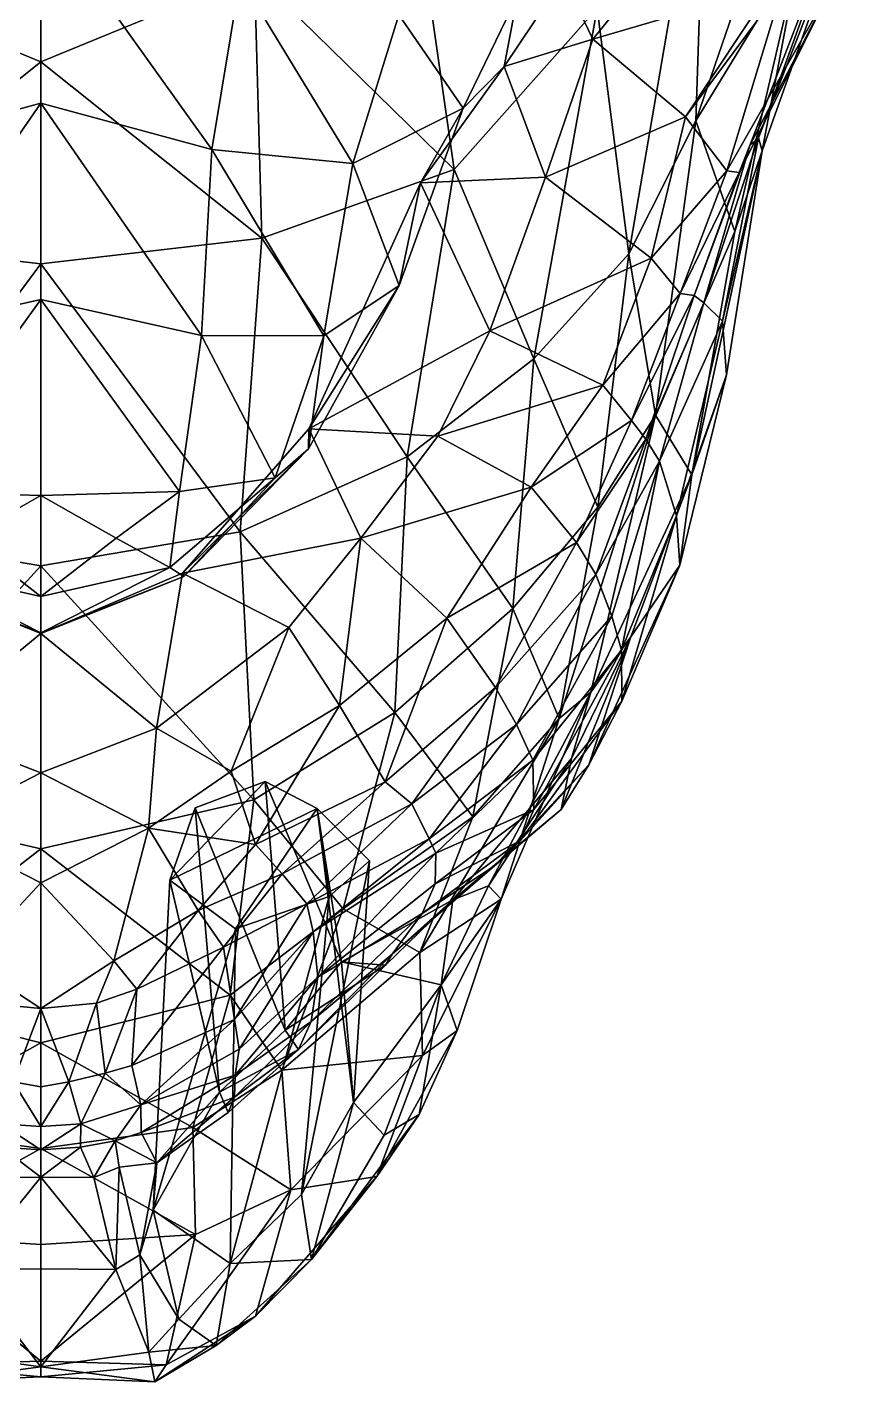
# Model space of a CAD drawing. Extents: x -0.63 to 0.63, y -0.8 to 0.34.
# Drawn here: x -0.0017 to 0.0971, y -0.8012 to -0.6389 of the extents above; entities that cross this region are included whole.
import ezdxf

# ---------------------------------------------------------------- set-up
doc = ezdxf.new("R2010")
doc.units = 0
doc.layers.add('BEAR_KDK$LWO', color=1, linetype='CONTINUOUS')

msp = doc.modelspace()

# ---------------------------------------------------------------- linework, layer by layer
at = {"layer": 'BEAR_KDK$LWO'}
for points in [[(0.07848, -0.65011, 2.27853), (0.09501, -0.60196, 2.29502), (0.07976, -0.61176, 2.32235)], [(0.09501, -0.60196, 2.29502), (0.07848, -0.65011, 2.27853), (0.09098, -0.62963, 2.25719)], [(0.07047, -0.66606, 2.29267), (0.07976, -0.61176, 2.32235), (0.06666, -0.63666, 2.33185)], [(0.07976, -0.61176, 2.32235), (0.07047, -0.66606, 2.29267), (0.07848, -0.65011, 2.27853)], [(-0.0256, -0.63252, 2.37055), (0, -0.64305, 2.36898), (0, -0.61657, 2.39638)], [(0, -0.64305, 2.36898), (0.0256, -0.63252, 2.37055), (0, -0.61657, 2.39638)], [(0.04951, -0.65594, 2.34093), (0.04422, -0.61883, 2.36656), (0.0256, -0.63252, 2.37055)], [(0.04951, -0.65594, 2.34093), (0.06666, -0.63666, 2.33185), (0.04422, -0.61883, 2.36656)], [(0.09684, -0.62232, 2.20963), (0.08494, -0.65307, 2.19293), (0.09511, -0.63344, 2.18501)], [(0.08598, -0.65215, 2.20596), (0.08494, -0.65307, 2.19293), (0.09684, -0.62232, 2.20963)], [(0.09707, -0.62377, 2.23706), (0.08598, -0.65215, 2.20596), (0.09684, -0.62232, 2.20963)], [(-0.02387, -0.63302, 2.12234), (0, -0.62486, 2.11706), (-0.02049, -0.65354, 2.12486)], [(0, -0.648, 2.12023), (-0.02049, -0.65354, 2.12486), (0, -0.62486, 2.11706)], [(0.02049, -0.65354, 2.12486), (0, -0.648, 2.12023), (0, -0.62486, 2.11706)], [(0, -0.62486, 2.11706), (0.02387, -0.63302, 2.12234), (0.02049, -0.65354, 2.12486)], [(0.08643, -0.65371, 2.23175), (0.08598, -0.65215, 2.20596), (0.09707, -0.62377, 2.23706)], [(0.08643, -0.65371, 2.23175), (0.09707, -0.62377, 2.23706), (0.09098, -0.62963, 2.25719)], [(0.08316, -0.66339, 2.24581), (0.09098, -0.62963, 2.25719), (0.07848, -0.65011, 2.27853)], [(0.08316, -0.66339, 2.24581), (0.08643, -0.65371, 2.23175), (0.09098, -0.62963, 2.25719)], [(-0.0256, -0.63252, 2.37055), (-0.02648, -0.66416, 2.34719), (0, -0.64305, 2.36898)], [(0.02648, -0.66416, 2.34719), (0.0256, -0.63252, 2.37055), (0, -0.64305, 2.36898)], [(0.02049, -0.65354, 2.12486), (0.02387, -0.63302, 2.12234), (0.03739, -0.65522, 2.13281)], [(0.02387, -0.63302, 2.12234), (0.04289, -0.63743, 2.12994), (0.03739, -0.65522, 2.13281)], [(0.02648, -0.66416, 2.34719), (0.04951, -0.65594, 2.34093), (0.0256, -0.63252, 2.37055)], [(0.05552, -0.6436, 2.15042), (0.06261, -0.63297, 2.14661), (0.06614, -0.64034, 2.15226)], [(0.0571, -0.63515, 2.13985), (0.06261, -0.63297, 2.14661), (0.05552, -0.6436, 2.15042)], [(0.06614, -0.64034, 2.15226), (0.06261, -0.63297, 2.14661), (0.07305, -0.63181, 2.14851)], [(0.08761, -0.63401, 2.15692), (0.06614, -0.64034, 2.15226), (0.07305, -0.63181, 2.14851)], [(0.07724, -0.64964, 2.15997), (0.06614, -0.64034, 2.15226), (0.08761, -0.63401, 2.15692)], [(0.0822, -0.65609, 2.16479), (0.07724, -0.64964, 2.15997), (0.08893, -0.63394, 2.16915)], [(0.07724, -0.64964, 2.15997), (0.08761, -0.63401, 2.15692), (0.08893, -0.63394, 2.16915)], [(0.09511, -0.63344, 2.18501), (0.0822, -0.65609, 2.16479), (0.08893, -0.63394, 2.16915)], [(0.08367, -0.6563, 2.17755), (0.0822, -0.65609, 2.16479), (0.09511, -0.63344, 2.18501)], [(0.08494, -0.65307, 2.19293), (0.08367, -0.6563, 2.17755), (0.09511, -0.63344, 2.18501)], [(0.04289, -0.63743, 2.12994), (0.0571, -0.63515, 2.13985), (0.0506, -0.6486, 2.14392)], [(0.05552, -0.6436, 2.15042), (0.0506, -0.6486, 2.14392), (0.0571, -0.63515, 2.13985)], [(0.0506, -0.6486, 2.14392), (0.03739, -0.65522, 2.13281), (0.04289, -0.63743, 2.12994)], [(0.05905, -0.67862, 2.30613), (0.06666, -0.63666, 2.33185), (0.04951, -0.65594, 2.34093)], [(0.06666, -0.63666, 2.33185), (0.05905, -0.67862, 2.30613), (0.07047, -0.66606, 2.29267)], [(0.05552, -0.6436, 2.15042), (0.06614, -0.64034, 2.15226), (0.06045, -0.65688, 2.1541)], [(0.06045, -0.65688, 2.1541), (0.06614, -0.64034, 2.15226), (0.07724, -0.64964, 2.15997)], [(-0.02648, -0.66416, 2.34719), (0, -0.66723, 2.34836), (0, -0.64305, 2.36898)], [(0, -0.66723, 2.34836), (0.02648, -0.66416, 2.34719), (0, -0.64305, 2.36898)], [(0.06045, -0.65688, 2.1541), (0.04547, -0.65756, 2.15585), (0.05552, -0.6436, 2.15042)], [(0.0506, -0.6486, 2.14392), (0.05552, -0.6436, 2.15042), (0.04547, -0.65756, 2.15585)], [(-0.01925, -0.67582, 2.12921), (-0.02049, -0.65354, 2.12486), (0, -0.648, 2.12023)], [(0, -0.67152, 2.1245), (-0.01925, -0.67582, 2.12921), (0, -0.648, 2.12023)], [(0.01925, -0.67582, 2.12921), (0, -0.67152, 2.1245), (0, -0.648, 2.12023)], [(0.02049, -0.65354, 2.12486), (0.01925, -0.67582, 2.12921), (0, -0.648, 2.12023)], [(0.03739, -0.65522, 2.13281), (0.0506, -0.6486, 2.14392), (0.04292, -0.66985, 2.14887)], [(0.04547, -0.65756, 2.15585), (0.04292, -0.66985, 2.14887), (0.0506, -0.6486, 2.14392)], [(0.07314, -0.66657, 2.16134), (0.06045, -0.65688, 2.1541), (0.07724, -0.64964, 2.15997)], [(0.07364, -0.68539, 2.26564), (0.07848, -0.65011, 2.27853), (0.07047, -0.66606, 2.29267)], [(0.07314, -0.66657, 2.16134), (0.07724, -0.64964, 2.15997), (0.0822, -0.65609, 2.16479)], [(0.07848, -0.65011, 2.27853), (0.07364, -0.68539, 2.26564), (0.08316, -0.66339, 2.24581)], [(0.08598, -0.65215, 2.20596), (0.07945, -0.6719, 2.1914), (0.08494, -0.65307, 2.19293)], [(0.08167, -0.67411, 2.20911), (0.07945, -0.6719, 2.1914), (0.08598, -0.65215, 2.20596)], [(0.08643, -0.65371, 2.23175), (0.08167, -0.67411, 2.20911), (0.08598, -0.65215, 2.20596)], [(0.03389, -0.67587, 2.13692), (0.01925, -0.67582, 2.12921), (0.02049, -0.65354, 2.12486)], [(0.03739, -0.65522, 2.13281), (0.03389, -0.67587, 2.13692), (0.02049, -0.65354, 2.12486)], [(0.07801, -0.69253, 2.23776), (0.08643, -0.65371, 2.23175), (0.08316, -0.66339, 2.24581)], [(0.07801, -0.69253, 2.23776), (0.08218, -0.68056, 2.22073), (0.08643, -0.65371, 2.23175)], [(0.07945, -0.6719, 2.1914), (0.07827, -0.67102, 2.17603), (0.08494, -0.65307, 2.19293)], [(0.07827, -0.67102, 2.17603), (0.08367, -0.6563, 2.17755), (0.08494, -0.65307, 2.19293)], [(0.08218, -0.68056, 2.22073), (0.08167, -0.67411, 2.20911), (0.08643, -0.65371, 2.23175)], [(0.04292, -0.66985, 2.14887), (0.03389, -0.67587, 2.13692), (0.03739, -0.65522, 2.13281)], [(0.04389, -0.69038, 2.31711), (0.04951, -0.65594, 2.34093), (0.02648, -0.66416, 2.34719)], [(0.04951, -0.65594, 2.34093), (0.04389, -0.69038, 2.31711), (0.05905, -0.67862, 2.30613)], [(0.05379, -0.67529, 2.156), (0.04547, -0.65756, 2.15585), (0.06045, -0.65688, 2.1541)], [(0.06045, -0.65688, 2.1541), (0.07314, -0.66657, 2.16134), (0.05379, -0.67529, 2.156)], [(0.07661, -0.67079, 2.16477), (0.07314, -0.66657, 2.16134), (0.0822, -0.65609, 2.16479)], [(0.08367, -0.6563, 2.17755), (0.07661, -0.67079, 2.16477), (0.0822, -0.65609, 2.16479)], [(0.07827, -0.67102, 2.17603), (0.07661, -0.67079, 2.16477), (0.08367, -0.6563, 2.17755)], [(0.03211, -0.68702, 2.15562), (0.04547, -0.65756, 2.15585), (0.05379, -0.67529, 2.156)], [(0.04292, -0.66985, 2.14887), (0.04547, -0.65756, 2.15585), (0.03211, -0.68702, 2.15562)], [(0.07801, -0.69253, 2.23776), (0.08316, -0.66339, 2.24581), (0.07364, -0.68539, 2.26564)], [(-0.02648, -0.66416, 2.34719), (-0.02387, -0.69935, 2.32022), (0, -0.66723, 2.34836)], [(0.02387, -0.69935, 2.32022), (0.02648, -0.66416, 2.34719), (0, -0.66723, 2.34836)], [(0.02387, -0.69935, 2.32022), (0.04389, -0.69038, 2.31711), (0.02648, -0.66416, 2.34719)], [(0.07314, -0.66657, 2.16134), (0.06733, -0.6818, 2.16059), (0.05379, -0.67529, 2.156)], [(0.06675, -0.69641, 2.27594), (0.07047, -0.66606, 2.29267), (0.05905, -0.67862, 2.30613)], [(0.07047, -0.66606, 2.29267), (0.06675, -0.69641, 2.27594), (0.07364, -0.68539, 2.26564)], [(0.07314, -0.66657, 2.16134), (0.07661, -0.67079, 2.16477), (0.06733, -0.6818, 2.16059)], [(-0.02387, -0.69935, 2.32022), (0, -0.70344, 2.31902), (0, -0.66723, 2.34836)], [(0, -0.70344, 2.31902), (0.02387, -0.69935, 2.32022), (0, -0.66723, 2.34836)], [(0.03389, -0.67587, 2.13692), (0.04292, -0.66985, 2.14887), (0.03206, -0.68941, 2.14928)], [(0.03211, -0.68702, 2.15562), (0.03206, -0.68941, 2.14928), (0.04292, -0.66985, 2.14887)], [(-0.01659, -0.69454, 2.12963), (-0.01925, -0.67582, 2.12921), (0, -0.67152, 2.1245)], [(0, -0.69501, 2.12479), (-0.01659, -0.69454, 2.12963), (0, -0.67152, 2.1245)], [(0.01659, -0.69454, 2.12963), (0, -0.69501, 2.12479), (0, -0.67152, 2.1245)], [(0.01925, -0.67582, 2.12921), (0.01659, -0.69454, 2.12963), (0, -0.67152, 2.1245)], [(0.06733, -0.6818, 2.16059), (0.07661, -0.67079, 2.16477), (0.07076, -0.686, 2.16354)], [(0.07661, -0.67079, 2.16477), (0.07827, -0.67102, 2.17603), (0.07076, -0.686, 2.16354)], [(0.07827, -0.67102, 2.17603), (0.07251, -0.68824, 2.17393), (0.07076, -0.686, 2.16354)], [(0.07827, -0.67102, 2.17603), (0.07945, -0.6719, 2.1914), (0.07251, -0.68824, 2.17393)], [(0.07251, -0.68824, 2.17393), (0.07945, -0.6719, 2.1914), (0.07415, -0.69088, 2.1888)], [(0.07945, -0.6719, 2.1914), (0.08167, -0.67411, 2.20911), (0.07415, -0.69088, 2.1888)], [(0.07415, -0.69088, 2.1888), (0.08167, -0.67411, 2.20911), (0.07618, -0.69742, 2.20293)], [(0.08167, -0.67411, 2.20911), (0.08218, -0.68056, 2.22073), (0.07618, -0.69742, 2.20293)], [(0.02808, -0.69289, 2.13821), (0.01659, -0.69454, 2.12963), (0.01925, -0.67582, 2.12921)], [(0.03389, -0.67587, 2.13692), (0.02808, -0.69289, 2.13821), (0.01925, -0.67582, 2.12921)], [(0.03206, -0.68941, 2.14928), (0.02808, -0.69289, 2.13821), (0.03389, -0.67587, 2.13692)], [(0.04757, -0.68788, 2.1514), (0.03211, -0.68702, 2.15562), (0.05379, -0.67529, 2.156)], [(0.06733, -0.6818, 2.16059), (0.04757, -0.68788, 2.1514), (0.05379, -0.67529, 2.156)], [(0.05655, -0.70854, 2.28512), (0.05905, -0.67862, 2.30613), (0.04389, -0.69038, 2.31711)], [(0.05905, -0.67862, 2.30613), (0.05655, -0.70854, 2.28512), (0.06675, -0.69641, 2.27594)], [(0.08218, -0.68056, 2.22073), (0.07657, -0.70336, 2.21406), (0.07618, -0.69742, 2.20293)], [(0.08218, -0.68056, 2.22073), (0.07801, -0.69253, 2.23776), (0.07657, -0.70336, 2.21406)], [(0.05877, -0.69399, 2.15561), (0.04757, -0.68788, 2.1514), (0.06733, -0.6818, 2.16059)], [(0.05877, -0.69399, 2.15561), (0.06733, -0.6818, 2.16059), (0.07076, -0.686, 2.16354)], [(0.06418, -0.70062, 2.15975), (0.05877, -0.69399, 2.15561), (0.07076, -0.686, 2.16354)], [(0.07364, -0.68539, 2.26564), (0.06675, -0.69641, 2.27594), (0.06212, -0.72171, 2.25095)], [(0.06592, -0.71855, 2.23777), (0.07364, -0.68539, 2.26564), (0.06212, -0.72171, 2.25095)], [(0.07251, -0.68824, 2.17393), (0.06418, -0.70062, 2.15975), (0.07076, -0.686, 2.16354)], [(0.07801, -0.69253, 2.23776), (0.07364, -0.68539, 2.26564), (0.06592, -0.71855, 2.23777)], [(0.01697, -0.7043, 2.14883), (0.03211, -0.68702, 2.15562), (0.03835, -0.70013, 2.14805)], [(0.03206, -0.68941, 2.14928), (0.03211, -0.68702, 2.15562), (0.01697, -0.7043, 2.14883)], [(0.03835, -0.70013, 2.14805), (0.03211, -0.68702, 2.15562), (0.04757, -0.68788, 2.1514)], [(0.04757, -0.68788, 2.1514), (0.05877, -0.69399, 2.15561), (0.03835, -0.70013, 2.14805)], [(0.01697, -0.7043, 2.14883), (0.01713, -0.70469, 2.14327), (0.03206, -0.68941, 2.14928)], [(0.02808, -0.69289, 2.13821), (0.03206, -0.68941, 2.14928), (0.01713, -0.70469, 2.14327)], [(0.06652, -0.70446, 2.16997), (0.06418, -0.70062, 2.15975), (0.07251, -0.68824, 2.17393)], [(0.06652, -0.70446, 2.16997), (0.07251, -0.68824, 2.17393), (0.07415, -0.69088, 2.1888)], [(0.0424, -0.721, 2.29223), (0.04389, -0.69038, 2.31711), (0.02387, -0.69935, 2.32022)], [(0.04389, -0.69038, 2.31711), (0.0424, -0.721, 2.29223), (0.05655, -0.70854, 2.28512)], [(0.06843, -0.70946, 2.18302), (0.06652, -0.70446, 2.16997), (0.07415, -0.69088, 2.1888)], [(0.06959, -0.71353, 2.18983), (0.06843, -0.70946, 2.18302), (0.07415, -0.69088, 2.1888)], [(0.06959, -0.71353, 2.18983), (0.07415, -0.69088, 2.1888), (0.07618, -0.69742, 2.20293)], [(0.02808, -0.69289, 2.13821), (0.01545, -0.70362, 2.13407), (0.01659, -0.69454, 2.12963)], [(0.01713, -0.70469, 2.14327), (0.01545, -0.70362, 2.13407), (0.02808, -0.69289, 2.13821)], [(0.07068, -0.71195, 2.22363), (0.07801, -0.69253, 2.23776), (0.06592, -0.71855, 2.23777)], [(0.07657, -0.70336, 2.21406), (0.07801, -0.69253, 2.23776), (0.07068, -0.71195, 2.22363)], [(0, -0.69501, 2.12479), (-0.00902, -0.70011, 2.12819), (-0.01659, -0.69454, 2.12963)], [(0.00902, -0.70011, 2.12819), (0, -0.69501, 2.12479), (0.01659, -0.69454, 2.12963)], [(0.01545, -0.70362, 2.13407), (0.00902, -0.70011, 2.12819), (0.01659, -0.69454, 2.12963)], [(0.05877, -0.69399, 2.15561), (0.04863, -0.70968, 2.14986), (0.03835, -0.70013, 2.14805)], [(0.05877, -0.69399, 2.15561), (0.06418, -0.70062, 2.15975), (0.04863, -0.70968, 2.14986)], [(0, -0.69501, 2.12479), (0, -0.70709, 2.13078), (-0.00902, -0.70011, 2.12819)], [(0, -0.70709, 2.13078), (0, -0.69501, 2.12479), (0.00902, -0.70011, 2.12819)], [(0.06212, -0.72171, 2.25095), (0.06675, -0.69641, 2.27594), (0.05655, -0.70854, 2.28512)], [(0.06963, -0.71963, 2.19931), (0.06959, -0.71353, 2.18983), (0.07618, -0.69742, 2.20293)], [(0.07657, -0.70336, 2.21406), (0.06963, -0.71963, 2.19931), (0.07618, -0.69742, 2.20293)], [(-0.02387, -0.69935, 2.32022), (-0.02553, -0.73146, 2.29348), (0, -0.70344, 2.31902)], [(0.02553, -0.73146, 2.29348), (0.02387, -0.69935, 2.32022), (0, -0.70344, 2.31902)], [(0.02553, -0.73146, 2.29348), (0.0424, -0.721, 2.29223), (0.02387, -0.69935, 2.32022)], [(0, -0.70709, 2.13078), (-0.01545, -0.70362, 2.13407), (-0.00902, -0.70011, 2.12819)], [(0.01545, -0.70362, 2.13407), (0, -0.70709, 2.13078), (0.00902, -0.70011, 2.12819)], [(0.02971, -0.71081, 2.14932), (0.01697, -0.7043, 2.14883), (0.03835, -0.70013, 2.14805)], [(0.03577, -0.72014, 2.14691), (0.02971, -0.71081, 2.14932), (0.03835, -0.70013, 2.14805)], [(0.04863, -0.70968, 2.14986), (0.03577, -0.72014, 2.14691), (0.03835, -0.70013, 2.14805)], [(0.04863, -0.70968, 2.14986), (0.06418, -0.70062, 2.15975), (0.05447, -0.71801, 2.15562)], [(0.06418, -0.70062, 2.15975), (0.06652, -0.70446, 2.16997), (0.05447, -0.71801, 2.15562)], [(-0.02553, -0.73146, 2.29348), (0, -0.73733, 2.29217), (0, -0.70344, 2.31902)], [(-0.01713, -0.70469, 2.14327), (-0.01545, -0.70362, 2.13407), (0, -0.71145, 2.13881)], [(-0.01697, -0.7043, 2.14883), (-0.01713, -0.70469, 2.14327), (0, -0.71155, 2.14863)], [(-0.01697, -0.7043, 2.14883), (0, -0.71155, 2.14863), (-0.01384, -0.72287, 2.15081)], [(0, -0.70709, 2.13078), (0, -0.71145, 2.13881), (-0.01545, -0.70362, 2.13407)], [(0, -0.73733, 2.29217), (0.02553, -0.73146, 2.29348), (0, -0.70344, 2.31902)], [(0, -0.71145, 2.13881), (0, -0.70709, 2.13078), (0.01545, -0.70362, 2.13407)], [(0.01545, -0.70362, 2.13407), (0.01713, -0.70469, 2.14327), (0, -0.71145, 2.13881)], [(0, -0.71155, 2.14863), (0.01697, -0.7043, 2.14883), (0.01384, -0.72287, 2.15081)], [(0.01713, -0.70469, 2.14327), (0.01697, -0.7043, 2.14883), (0, -0.71155, 2.14863)], [(0.01384, -0.72287, 2.15081), (0.01697, -0.7043, 2.14883), (0.02971, -0.71081, 2.14932)], [(0.06566, -0.72727, 2.20732), (0.07657, -0.70336, 2.21406), (0.07068, -0.71195, 2.22363)], [(0.06566, -0.72727, 2.20732), (0.06963, -0.71963, 2.19931), (0.07657, -0.70336, 2.21406)], [(0, -0.71145, 2.13881), (0, -0.71155, 2.14863), (-0.01713, -0.70469, 2.14327)], [(0, -0.71155, 2.14863), (0, -0.71145, 2.13881), (0.01713, -0.70469, 2.14327)], [(0.06652, -0.70446, 2.16997), (0.057, -0.72245, 2.1649), (0.05447, -0.71801, 2.15562)], [(0.06652, -0.70446, 2.16997), (0.06843, -0.70946, 2.18302), (0.057, -0.72245, 2.1649)], [(0.05176, -0.7335, 2.26104), (0.05655, -0.70854, 2.28512), (0.0424, -0.721, 2.29223)], [(0.05655, -0.70854, 2.28512), (0.05176, -0.7335, 2.26104), (0.06212, -0.72171, 2.25095)], [(0.02971, -0.71081, 2.14932), (0.02281, -0.72801, 2.14768), (0.01384, -0.72287, 2.15081)], [(0.03577, -0.72014, 2.14691), (0.02281, -0.72801, 2.14768), (0.02971, -0.71081, 2.14932)], [(0.03577, -0.72014, 2.14691), (0.04863, -0.70968, 2.14986), (0.04124, -0.72929, 2.15214)], [(0.04124, -0.72929, 2.15214), (0.04863, -0.70968, 2.14986), (0.05447, -0.71801, 2.15562)], [(0.057, -0.72245, 2.1649), (0.06843, -0.70946, 2.18302), (0.05895, -0.72672, 2.17421)], [(0.06843, -0.70946, 2.18302), (0.06959, -0.71353, 2.18983), (0.05895, -0.72672, 2.17421)], [(0, -0.71155, 2.14863), (0, -0.72824, 2.14934), (-0.01384, -0.72287, 2.15081)], [(0, -0.72824, 2.14934), (0, -0.71155, 2.14863), (0.01384, -0.72287, 2.15081)], [(0.06235, -0.73261, 2.21018), (0.06566, -0.72727, 2.20732), (0.07068, -0.71195, 2.22363)], [(0.06235, -0.73261, 2.21018), (0.07068, -0.71195, 2.22363), (0.06357, -0.72651, 2.22174)], [(0.06357, -0.72651, 2.22174), (0.07068, -0.71195, 2.22363), (0.06592, -0.71855, 2.23777)], [(0.06959, -0.71353, 2.18983), (0.05907, -0.73262, 2.1843), (0.05895, -0.72672, 2.17421)], [(0.06959, -0.71353, 2.18983), (0.06963, -0.71963, 2.19931), (0.05907, -0.73262, 2.1843)], [(0.04443, -0.73196, 2.15907), (0.04124, -0.72929, 2.15214), (0.05447, -0.71801, 2.15562)], [(0.057, -0.72245, 2.1649), (0.04443, -0.73196, 2.15907), (0.05447, -0.71801, 2.15562)], [(0.05365, -0.74178, 2.21425), (0.06592, -0.71855, 2.23777), (0.05515, -0.74336, 2.23494)], [(0.06357, -0.72651, 2.22174), (0.06592, -0.71855, 2.23777), (0.05365, -0.74178, 2.21425)], [(0.06592, -0.71855, 2.23777), (0.06212, -0.72171, 2.25095), (0.05515, -0.74336, 2.23494)], [(0.02281, -0.72801, 2.14768), (0.03577, -0.72014, 2.14691), (0.02573, -0.73681, 2.15194)], [(0.03577, -0.72014, 2.14691), (0.04124, -0.72929, 2.15214), (0.02573, -0.73681, 2.15194)], [(0.06963, -0.71963, 2.19931), (0.06566, -0.72727, 2.20732), (0.05743, -0.73638, 2.19064)], [(0.06963, -0.71963, 2.19931), (0.05743, -0.73638, 2.19064), (0.05907, -0.73262, 2.1843)], [(0.03621, -0.74452, 2.26951), (0.0424, -0.721, 2.29223), (0.02553, -0.73146, 2.29348)], [(0.0424, -0.721, 2.29223), (0.03621, -0.74452, 2.26951), (0.05176, -0.7335, 2.26104)], [(0.06212, -0.72171, 2.25095), (0.05176, -0.7335, 2.26104), (0.0454, -0.74977, 2.24862)], [(0.05515, -0.74336, 2.23494), (0.06212, -0.72171, 2.25095), (0.0454, -0.74977, 2.24862)], [(0, -0.72824, 2.14934), (-0.01288, -0.73484, 2.15222), (-0.01384, -0.72287, 2.15081)], [(0.01288, -0.73484, 2.15222), (0, -0.72824, 2.14934), (0.01384, -0.72287, 2.15081)], [(0.01288, -0.73484, 2.15222), (0.01384, -0.72287, 2.15081), (0.02281, -0.72801, 2.14768)], [(0.04443, -0.73196, 2.15907), (0.057, -0.72245, 2.1649), (0.04654, -0.73612, 2.16897)], [(0.04654, -0.73612, 2.16897), (0.057, -0.72245, 2.1649), (0.05895, -0.72672, 2.17421)], [(0.04733, -0.73784, 2.17552), (0.04654, -0.73612, 2.16897), (0.05895, -0.72672, 2.17421)], [(0.05907, -0.73262, 2.1843), (0.04733, -0.73784, 2.17552), (0.05895, -0.72672, 2.17421)], [(0.05365, -0.74178, 2.21425), (0.04937, -0.74344, 2.19988), (0.06357, -0.72651, 2.22174)], [(0.04937, -0.74344, 2.19988), (0.06235, -0.73261, 2.21018), (0.06357, -0.72651, 2.22174)], [(-0.01288, -0.73484, 2.15222), (0, -0.72824, 2.14934), (0, -0.7414, 2.1557)], [(0, -0.72824, 2.14934), (0.01288, -0.73484, 2.15222), (0, -0.7414, 2.1557)], [(0.01288, -0.73484, 2.15222), (0.02281, -0.72801, 2.14768), (0.02573, -0.73681, 2.15194)], [(0.06566, -0.72727, 2.20732), (0.05435, -0.73936, 2.19426), (0.05743, -0.73638, 2.19064)], [(0.06566, -0.72727, 2.20732), (0.06235, -0.73261, 2.21018), (0.05435, -0.73936, 2.19426)], [(0.02685, -0.72927, 2.22113), (0.03309, -0.73251, 2.23294), (0.01546, -0.74107, 2.22782)], [(0.01848, -0.73243, 2.22444), (0.02685, -0.72927, 2.22113), (0.01546, -0.74107, 2.22782)], [(0.02925, -0.75906, 2.19713), (0.02685, -0.72927, 2.22113), (0.01848, -0.73243, 2.22444)], [(0.04124, -0.72929, 2.15214), (0.02892, -0.74034, 2.15827), (0.02573, -0.73681, 2.15194)], [(0.03601, -0.75086, 2.19936), (0.03309, -0.73251, 2.23294), (0.02685, -0.72927, 2.22113)], [(0.02925, -0.75906, 2.19713), (0.03601, -0.75086, 2.19936), (0.02685, -0.72927, 2.22113)], [(0.04443, -0.73196, 2.15907), (0.02892, -0.74034, 2.15827), (0.04124, -0.72929, 2.15214)], [(-0.02553, -0.73146, 2.29348), (-0.02267, -0.75487, 2.27225), (0, -0.73733, 2.29217)], [(0.02267, -0.75487, 2.27225), (0.02553, -0.73146, 2.29348), (0, -0.73733, 2.29217)], [(0.02553, -0.73146, 2.29348), (0.02267, -0.75487, 2.27225), (0.03621, -0.74452, 2.26951)], [(0.02892, -0.74034, 2.15827), (0.04443, -0.73196, 2.15907), (0.03185, -0.74391, 2.16487)], [(0.04443, -0.73196, 2.15907), (0.04654, -0.73612, 2.16897), (0.03185, -0.74391, 2.16487)], [(0.02141, -0.76649, 2.19518), (0.01848, -0.73243, 2.22444), (0.01546, -0.74107, 2.22782)], [(0.03309, -0.73251, 2.23294), (0.02333, -0.74693, 2.24025), (0.01546, -0.74107, 2.22782)], [(0.02141, -0.76649, 2.19518), (0.02925, -0.75906, 2.19713), (0.01848, -0.73243, 2.22444)], [(0.03309, -0.73251, 2.23294), (0.03452, -0.74305, 2.24096), (0.02333, -0.74693, 2.24025)], [(0.03746, -0.76773, 2.20598), (0.03938, -0.73876, 2.23693), (0.03309, -0.73251, 2.23294)], [(0.03601, -0.75086, 2.19936), (0.03746, -0.76773, 2.20598), (0.03309, -0.73251, 2.23294)], [(0.03309, -0.73251, 2.23294), (0.03938, -0.73876, 2.23693), (0.03452, -0.74305, 2.24096)], [(0.0454, -0.74977, 2.24862), (0.05176, -0.7335, 2.26104), (0.03621, -0.74452, 2.26951)], [(0.05907, -0.73262, 2.1843), (0.04724, -0.74154, 2.18129), (0.04733, -0.73784, 2.17552)], [(0.05743, -0.73638, 2.19064), (0.04724, -0.74154, 2.18129), (0.05907, -0.73262, 2.1843)], [(0.05435, -0.73936, 2.19426), (0.06235, -0.73261, 2.21018), (0.04937, -0.74344, 2.19988)], [(-0.00872, -0.75076, 2.1599), (-0.01288, -0.73484, 2.15222), (0, -0.7414, 2.1557)], [(0.01288, -0.73484, 2.15222), (0.00872, -0.75076, 2.1599), (0, -0.7414, 2.1557)], [(0.01884, -0.74471, 2.15765), (0.00872, -0.75076, 2.1599), (0.01288, -0.73484, 2.15222)], [(0.01884, -0.74471, 2.15765), (0.01288, -0.73484, 2.15222), (0.02573, -0.73681, 2.15194)], [(0.02892, -0.74034, 2.15827), (0.01884, -0.74471, 2.15765), (0.02573, -0.73681, 2.15194)], [(0.04654, -0.73612, 2.16897), (0.03263, -0.74727, 2.17107), (0.03185, -0.74391, 2.16487)], [(0.04733, -0.73784, 2.17552), (0.03263, -0.74727, 2.17107), (0.04654, -0.73612, 2.16897)], [(0.05435, -0.73936, 2.19426), (0.04568, -0.74507, 2.1868), (0.05743, -0.73638, 2.19064)], [(0.04568, -0.74507, 2.1868), (0.04724, -0.74154, 2.18129), (0.05743, -0.73638, 2.19064)], [(0, -0.76058, 2.27051), (0, -0.73733, 2.29217), (-0.02267, -0.75487, 2.27225)], [(0, -0.73733, 2.29217), (0, -0.76058, 2.27051), (0.02267, -0.75487, 2.27225)], [(0.03263, -0.74727, 2.17107), (0.04733, -0.73784, 2.17552), (0.03318, -0.75272, 2.17881)], [(0.04733, -0.73784, 2.17552), (0.04724, -0.74154, 2.18129), (0.03318, -0.75272, 2.17881)], [(0.03122, -0.77875, 2.21402), (0.03452, -0.74305, 2.24096), (0.03938, -0.73876, 2.23693)], [(0.03746, -0.76773, 2.20598), (0.03122, -0.77875, 2.21402), (0.03938, -0.73876, 2.23693)], [(0.04209, -0.74995, 2.19044), (0.05435, -0.73936, 2.19426), (0.04937, -0.74344, 2.19988)], [(0.04209, -0.74995, 2.19044), (0.04568, -0.74507, 2.1868), (0.05435, -0.73936, 2.19426)], [(0, -0.75648, 2.16512), (-0.00872, -0.75076, 2.1599), (0, -0.7414, 2.1557)], [(0.00872, -0.75076, 2.1599), (0, -0.75648, 2.16512), (0, -0.7414, 2.1557)], [(0.01345, -0.78064, 2.2049), (0.01546, -0.74107, 2.22782), (0.02333, -0.74693, 2.24025)], [(0.01345, -0.78064, 2.2049), (0.02141, -0.76649, 2.19518), (0.01546, -0.74107, 2.22782)], [(0.01884, -0.74471, 2.15765), (0.02892, -0.74034, 2.15827), (0.02186, -0.74911, 2.16381)], [(0.02186, -0.74911, 2.16381), (0.02892, -0.74034, 2.15827), (0.03185, -0.74391, 2.16487)], [(0.04724, -0.74154, 2.18129), (0.04568, -0.74507, 2.1868), (0.03318, -0.75272, 2.17881)], [(0.05515, -0.74336, 2.23494), (0.04798, -0.75361, 2.20771), (0.05365, -0.74178, 2.21425)], [(0.04798, -0.75361, 2.20771), (0.04937, -0.74344, 2.19988), (0.05365, -0.74178, 2.21425)], [(0.02268, -0.787, 2.21544), (0.02333, -0.74693, 2.24025), (0.03452, -0.74305, 2.24096)], [(0.03122, -0.77875, 2.21402), (0.02268, -0.787, 2.21544), (0.03452, -0.74305, 2.24096)], [(0.0454, -0.74977, 2.24862), (0.04574, -0.76211, 2.24276), (0.05515, -0.74336, 2.23494)], [(0.04989, -0.75909, 2.22748), (0.05515, -0.74336, 2.23494), (0.04574, -0.76211, 2.24276)], [(0.04798, -0.75361, 2.20771), (0.05515, -0.74336, 2.23494), (0.04989, -0.75909, 2.22748)], [(0.00872, -0.75076, 2.1599), (0.01884, -0.74471, 2.15765), (0.0115, -0.75416, 2.16403)], [(0.01884, -0.74471, 2.15765), (0.02186, -0.74911, 2.16381), (0.0115, -0.75416, 2.16403)], [(0.02321, -0.75776, 2.17467), (0.02186, -0.74911, 2.16381), (0.03185, -0.74391, 2.16487)], [(0.02886, -0.76383, 2.25601), (0.03621, -0.74452, 2.26951), (0.02267, -0.75487, 2.27225)], [(0.03263, -0.74727, 2.17107), (0.02321, -0.75776, 2.17467), (0.03185, -0.74391, 2.16487)], [(0.03621, -0.74452, 2.26951), (0.02886, -0.76383, 2.25601), (0.0454, -0.74977, 2.24862)], [(0.04937, -0.74344, 2.19988), (0.03601, -0.75086, 2.19936), (0.04129, -0.75125, 2.19305)], [(0.04937, -0.74344, 2.19988), (0.04798, -0.75361, 2.20771), (0.03601, -0.75086, 2.19936)], [(0.04129, -0.75125, 2.19305), (0.04209, -0.74995, 2.19044), (0.04937, -0.74344, 2.19988)], [(0.04568, -0.74507, 2.1868), (0.04209, -0.74995, 2.19044), (0.03237, -0.75801, 2.18502)], [(0.03318, -0.75272, 2.17881), (0.04568, -0.74507, 2.1868), (0.03237, -0.75801, 2.18502)], [(0.02268, -0.787, 2.21544), (0.01345, -0.78064, 2.2049), (0.02333, -0.74693, 2.24025)], [(0.03263, -0.74727, 2.17107), (0.02375, -0.76134, 2.17905), (0.02321, -0.75776, 2.17467)], [(0.02375, -0.76134, 2.17905), (0.03263, -0.74727, 2.17107), (0.03318, -0.75272, 2.17881)], [(0.02186, -0.74911, 2.16381), (0.01087, -0.76329, 2.17402), (0.0115, -0.75416, 2.16403)], [(0.02321, -0.75776, 2.17467), (0.01087, -0.76329, 2.17402), (0.02186, -0.74911, 2.16381)], [(0.04574, -0.76211, 2.24276), (0.0454, -0.74977, 2.24862), (0.02886, -0.76383, 2.25601)], [(-0.00872, -0.75076, 2.1599), (0, -0.75648, 2.16512), (-0.00665, -0.75581, 2.16443)], [(0, -0.75648, 2.16512), (0.00872, -0.75076, 2.1599), (0.00665, -0.75581, 2.16443)], [(0.00665, -0.75581, 2.16443), (0.00872, -0.75076, 2.1599), (0.0115, -0.75416, 2.16403)], [(0.02925, -0.75906, 2.19713), (0.04129, -0.75125, 2.19305), (0.03601, -0.75086, 2.19936)], [(0.03085, -0.76137, 2.1902), (0.04129, -0.75125, 2.19305), (0.02925, -0.75906, 2.19713)], [(0.04209, -0.74995, 2.19044), (0.03085, -0.76137, 2.1902), (0.03237, -0.75801, 2.18502)], [(0.04209, -0.74995, 2.19044), (0.04129, -0.75125, 2.19305), (0.03085, -0.76137, 2.1902)], [(0.03601, -0.75086, 2.19936), (0.04798, -0.75361, 2.20771), (0.03746, -0.76773, 2.20598)], [(0.02329, -0.76446, 2.18234), (0.03318, -0.75272, 2.17881), (0.03237, -0.75801, 2.18502)], [(0.02329, -0.76446, 2.18234), (0.02375, -0.76134, 2.17905), (0.03318, -0.75272, 2.17881)], [(0.00771, -0.76421, 2.17415), (0.00665, -0.75581, 2.16443), (0.0115, -0.75416, 2.16403)], [(0.01087, -0.76329, 2.17402), (0.00771, -0.76421, 2.17415), (0.0115, -0.75416, 2.16403)], [(0.03746, -0.76773, 2.20598), (0.04798, -0.75361, 2.20771), (0.04113, -0.77164, 2.20986)], [(0.04532, -0.76918, 2.21729), (0.04113, -0.77164, 2.20986), (0.04798, -0.75361, 2.20771)], [(0.04989, -0.75909, 2.22748), (0.04532, -0.76918, 2.21729), (0.04798, -0.75361, 2.20771)], [(-0.02267, -0.75487, 2.27225), (-0.01819, -0.77073, 2.25847), (0, -0.76058, 2.27051)], [(0, -0.75648, 2.16512), (-0.00333, -0.76525, 2.17412), (-0.00665, -0.75581, 2.16443)], [(0.01819, -0.77073, 2.25847), (0.02267, -0.75487, 2.27225), (0, -0.76058, 2.27051)], [(0.00333, -0.76525, 2.17412), (0, -0.75648, 2.16512), (0.00665, -0.75581, 2.16443)], [(0.00771, -0.76421, 2.17415), (0.00333, -0.76525, 2.17412), (0.00665, -0.75581, 2.16443)], [(0.02267, -0.75487, 2.27225), (0.01819, -0.77073, 2.25847), (0.02886, -0.76383, 2.25601)], [(0, -0.76583, 2.1748), (-0.00333, -0.76525, 2.17412), (0, -0.75648, 2.16512)], [(0.00333, -0.76525, 2.17412), (0, -0.76583, 2.1748), (0, -0.75648, 2.16512)], [(0.01087, -0.76329, 2.17402), (0.02321, -0.75776, 2.17467), (0.01197, -0.768, 2.17979)], [(0.02321, -0.75776, 2.17467), (0.02375, -0.76134, 2.17905), (0.01197, -0.768, 2.17979)], [(0.03085, -0.76137, 2.1902), (0.02318, -0.7671, 2.18616), (0.03237, -0.75801, 2.18502)], [(0.02318, -0.7671, 2.18616), (0.02329, -0.76446, 2.18234), (0.03237, -0.75801, 2.18502)], [(0.02925, -0.75906, 2.19713), (0.02141, -0.76649, 2.19518), (0.03085, -0.76137, 2.1902)], [(0.04574, -0.76211, 2.24276), (0.04027, -0.77659, 2.23044), (0.04989, -0.75909, 2.22748)], [(0.04532, -0.76918, 2.21729), (0.04989, -0.75909, 2.22748), (0.04027, -0.77659, 2.23044)], [(0, -0.77324, 2.25658), (0, -0.76058, 2.27051), (-0.01819, -0.77073, 2.25847)], [(0, -0.76058, 2.27051), (0, -0.77324, 2.25658), (0.01819, -0.77073, 2.25847)], [(0.02375, -0.76134, 2.17905), (0.02329, -0.76446, 2.18234), (0.01197, -0.768, 2.17979)], [(0.02242, -0.76894, 2.1888), (0.03085, -0.76137, 2.1902), (0.02141, -0.76649, 2.19518)], [(0.02242, -0.76894, 2.1888), (0.02318, -0.7671, 2.18616), (0.03085, -0.76137, 2.1902)], [(0.02886, -0.76383, 2.25601), (0.02994, -0.77818, 2.24554), (0.04574, -0.76211, 2.24276)], [(0.04027, -0.77659, 2.23044), (0.04574, -0.76211, 2.24276), (0.02994, -0.77818, 2.24554)], [(0.00333, -0.76525, 2.17412), (0.00771, -0.76421, 2.17415), (0.00477, -0.77029, 2.17992)], [(0.00771, -0.76421, 2.17415), (0.01197, -0.768, 2.17979), (0.00477, -0.77029, 2.17992)], [(0.00771, -0.76421, 2.17415), (0.01087, -0.76329, 2.17402), (0.01197, -0.768, 2.17979)], [(0.02329, -0.76446, 2.18234), (0.01202, -0.77132, 2.18345), (0.01197, -0.768, 2.17979)], [(0.02329, -0.76446, 2.18234), (0.02318, -0.7671, 2.18616), (0.01202, -0.77132, 2.18345)], [(0.02994, -0.77818, 2.24554), (0.02886, -0.76383, 2.25601), (0.01819, -0.77073, 2.25847)], [(-0.00477, -0.77029, 2.17992), (-0.00333, -0.76525, 2.17412), (0, -0.7706, 2.18021)], [(-0.00333, -0.76525, 2.17412), (0, -0.76583, 2.1748), (0, -0.7706, 2.18021)], [(0.00333, -0.76525, 2.17412), (0.00477, -0.77029, 2.17992), (0, -0.7706, 2.18021)], [(0, -0.76583, 2.1748), (0.00333, -0.76525, 2.17412), (0, -0.7706, 2.18021)], [(0.01202, -0.77132, 2.18345), (0.02318, -0.7671, 2.18616), (0.01387, -0.77494, 2.18903)], [(0.01345, -0.78064, 2.2049), (0.01387, -0.77494, 2.18903), (0.02141, -0.76649, 2.19518)], [(0.01387, -0.77494, 2.18903), (0.02242, -0.76894, 2.1888), (0.02141, -0.76649, 2.19518)], [(0.02318, -0.7671, 2.18616), (0.02242, -0.76894, 2.1888), (0.01387, -0.77494, 2.18903)], [(0.03122, -0.77875, 2.21402), (0.03746, -0.76773, 2.20598), (0.03241, -0.78653, 2.21427)], [(0.04113, -0.77164, 2.20986), (0.03241, -0.78653, 2.21427), (0.03746, -0.76773, 2.20598)], [(0.01197, -0.768, 2.17979), (0.00891, -0.77233, 2.18364), (0.00477, -0.77029, 2.17992)], [(0.00891, -0.77233, 2.18364), (0.01197, -0.768, 2.17979), (0.01202, -0.77132, 2.18345)], [(0.04113, -0.77164, 2.20986), (0.04532, -0.76918, 2.21729), (0.03241, -0.78653, 2.21427)], [(0.03241, -0.78653, 2.21427), (0.04532, -0.76918, 2.21729), (0.04027, -0.77659, 2.23044)], [(-0.01819, -0.77073, 2.25847), (-0.01851, -0.78353, 2.24672), (0, -0.77324, 2.25658)], [(0, -0.77339, 2.18388), (-0.00477, -0.77029, 2.17992), (0, -0.7706, 2.18021)], [(0, -0.77339, 2.18388), (-0.00475, -0.77308, 2.18359), (-0.00477, -0.77029, 2.17992)], [(0.00477, -0.77029, 2.17992), (0, -0.77339, 2.18388), (0, -0.7706, 2.18021)], [(0.00475, -0.77308, 2.18359), (0, -0.77339, 2.18388), (0.00477, -0.77029, 2.17992)], [(0.01851, -0.78353, 2.24672), (0.01819, -0.77073, 2.25847), (0, -0.77324, 2.25658)], [(0.00891, -0.77233, 2.18364), (0.00475, -0.77308, 2.18359), (0.00477, -0.77029, 2.17992)], [(0.01819, -0.77073, 2.25847), (0.01851, -0.78353, 2.24672), (0.02994, -0.77818, 2.24554)], [(0.00475, -0.77308, 2.18359), (0.00891, -0.77233, 2.18364), (0.00632, -0.7767, 2.187)], [(0.00632, -0.7767, 2.187), (0.00891, -0.77233, 2.18364), (0.00938, -0.77547, 2.18782)], [(0.00891, -0.77233, 2.18364), (0.01202, -0.77132, 2.18345), (0.01387, -0.77494, 2.18903)], [(0.00938, -0.77547, 2.18782), (0.00891, -0.77233, 2.18364), (0.01387, -0.77494, 2.18903)], [(0, -0.78474, 2.24457), (0, -0.77324, 2.25658), (-0.01851, -0.78353, 2.24672)], [(-0.00632, -0.7767, 2.187), (-0.00475, -0.77308, 2.18359), (0, -0.77667, 2.18746)], [(-0.00475, -0.77308, 2.18359), (0, -0.77339, 2.18388), (0, -0.77667, 2.18746)], [(0.00475, -0.77308, 2.18359), (0.00632, -0.7767, 2.187), (0, -0.77667, 2.18746)], [(0, -0.77339, 2.18388), (0.00475, -0.77308, 2.18359), (0, -0.77667, 2.18746)], [(0, -0.77324, 2.25658), (0, -0.78474, 2.24457), (0.01851, -0.78353, 2.24672)], [(0.00632, -0.7767, 2.187), (0.00938, -0.77547, 2.18782), (0.00896, -0.78772, 2.1947)], [(0.01184, -0.78596, 2.19533), (0.00896, -0.78772, 2.1947), (0.00938, -0.77547, 2.18782)], [(0.00938, -0.77547, 2.18782), (0.01387, -0.77494, 2.18903), (0.01184, -0.78596, 2.19533)], [(0.01184, -0.78596, 2.19533), (0.01387, -0.77494, 2.18903), (0.01345, -0.78064, 2.2049)], [(0, -0.78767, 2.19397), (-0.00896, -0.78772, 2.1947), (0, -0.77667, 2.18746)], [(-0.00632, -0.7767, 2.187), (0, -0.77667, 2.18746), (-0.00896, -0.78772, 2.1947)], [(0.00896, -0.78772, 2.1947), (0, -0.78767, 2.19397), (0, -0.77667, 2.18746)], [(0, -0.77667, 2.18746), (0.00632, -0.7767, 2.187), (0.00896, -0.78772, 2.1947)], [(0.02994, -0.77818, 2.24554), (0.0257, -0.79332, 2.2255), (0.04027, -0.77659, 2.23044)], [(0.03241, -0.78653, 2.21427), (0.04027, -0.77659, 2.23044), (0.0257, -0.79332, 2.2255)], [(0.02994, -0.77818, 2.24554), (0.01851, -0.78353, 2.24672), (0.015, -0.79917, 2.22791)], [(0.0257, -0.79332, 2.2255), (0.02994, -0.77818, 2.24554), (0.015, -0.79917, 2.22791)], [(0.02268, -0.787, 2.21544), (0.03122, -0.77875, 2.21402), (0.03241, -0.78653, 2.21427)], [(0.01184, -0.78596, 2.19533), (0.01345, -0.78064, 2.2049), (0.01653, -0.79367, 2.2063)], [(0.02268, -0.787, 2.21544), (0.01653, -0.79367, 2.2063), (0.01345, -0.78064, 2.2049)], [(0, -0.78474, 2.24457), (-0.01851, -0.78353, 2.24672), (0, -0.79872, 2.22625)], [(-0.01851, -0.78353, 2.24672), (-0.015, -0.79917, 2.22791), (0, -0.79872, 2.22625)], [(0.01851, -0.78353, 2.24672), (0, -0.78474, 2.24457), (0, -0.79872, 2.22625)], [(0.015, -0.79917, 2.22791), (0.01851, -0.78353, 2.24672), (0, -0.79872, 2.22625)], [(0.00896, -0.78772, 2.1947), (0.01184, -0.78596, 2.19533), (0.01292, -0.79765, 2.20855)], [(0.01184, -0.78596, 2.19533), (0.01653, -0.79367, 2.2063), (0.01292, -0.79765, 2.20855)], [(0.01653, -0.79367, 2.2063), (0.02268, -0.787, 2.21544), (0.021, -0.79683, 2.21437)], [(0.021, -0.79683, 2.21437), (0.03241, -0.78653, 2.21427), (0.0257, -0.79332, 2.2255)], [(0.02268, -0.787, 2.21544), (0.03241, -0.78653, 2.21427), (0.021, -0.79683, 2.21437)], [(-0.01292, -0.79765, 2.20855), (-0.00896, -0.78772, 2.1947), (0, -0.79941, 2.20871)], [(0, -0.78767, 2.19397), (0, -0.79941, 2.20871), (-0.00896, -0.78772, 2.1947)], [(0, -0.79941, 2.20871), (0, -0.78767, 2.19397), (0.00896, -0.78772, 2.1947)], [(0.00896, -0.78772, 2.1947), (0.01292, -0.79765, 2.20855), (0, -0.79941, 2.20871)], [(0.01292, -0.79765, 2.20855), (0.01653, -0.79367, 2.2063), (0.021, -0.79683, 2.21437)], [(0.01366, -0.8012, 2.21637), (0.021, -0.79683, 2.21437), (0.0257, -0.79332, 2.2255)], [(0.015, -0.79917, 2.22791), (0.01366, -0.8012, 2.21637), (0.0257, -0.79332, 2.2255)], [(0.01366, -0.8012, 2.21637), (0.01292, -0.79765, 2.20855), (0.021, -0.79683, 2.21437)], [(-0.01292, -0.79765, 2.20855), (0, -0.79941, 2.20871), (-0.01366, -0.8012, 2.21637)], [(0, -0.79941, 2.20871), (0.01292, -0.79765, 2.20855), (0.01366, -0.8012, 2.21637)], [(0, -0.80061, 2.21745), (0, -0.79872, 2.22625), (-0.015, -0.79917, 2.22791)], [(-0.01366, -0.8012, 2.21637), (0, -0.80061, 2.21745), (-0.015, -0.79917, 2.22791)], [(0, -0.79941, 2.20871), (0, -0.80061, 2.21745), (-0.01366, -0.8012, 2.21637)], [(0, -0.79872, 2.22625), (0, -0.80061, 2.21745), (0.015, -0.79917, 2.22791)], [(0, -0.80061, 2.21745), (0.01366, -0.8012, 2.21637), (0.015, -0.79917, 2.22791)], [(0, -0.80061, 2.21745), (0, -0.79941, 2.20871), (0.01366, -0.8012, 2.21637)]]:
    msp.add_3dface(points, dxfattribs=at)

doc.saveas('drawing.dxf')
